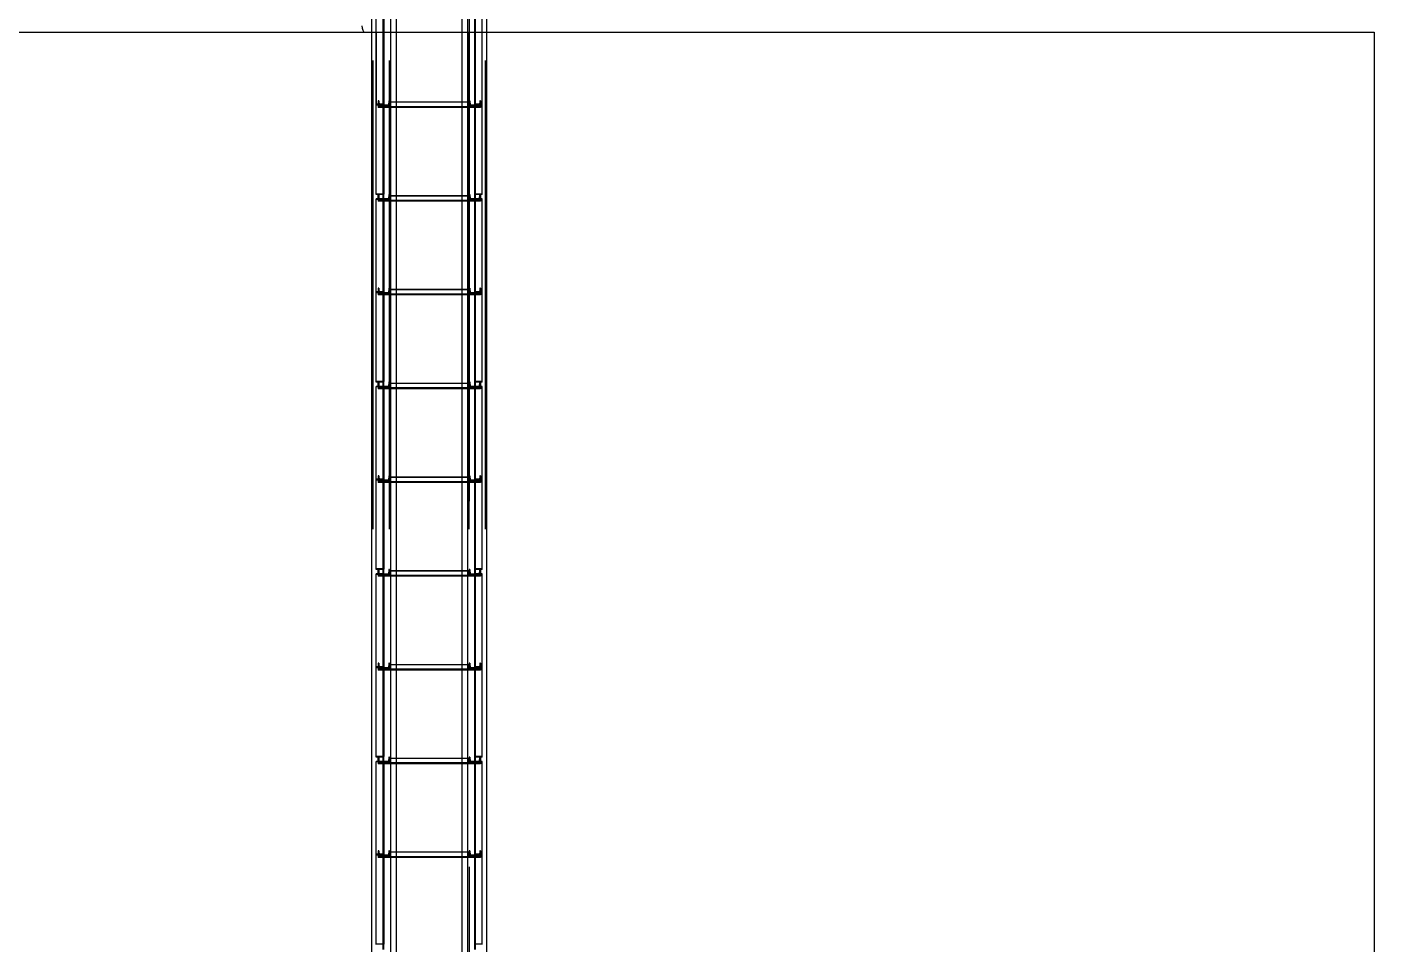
# Model space of a CAD drawing. Header units: millimetres. Extents: x 150209.93 to 150215.05, y 136675.65 to 136679.93.
# Drawn here: x 150210.6578 to 150210.9451, y 136677.9064 to 136678.102 of the extents above; entities that cross this region are included whole.
import ezdxf

# ---------------------------------------------------------------- set-up
doc = ezdxf.new("R2010")
doc.units = ezdxf.units.MM
doc.header["$LTSCALE"] = 0.25
for name, pattern in [('XKITLINE00', [0]), ('XKITLINE02', [4, 2, -2]), ('XKITLINE03', [6, 3, -1, 1, -1])]:
    doc.linetypes.add(name, pattern=pattern)

# ---------------------------------------------------------------- blocks, each defined once
blk = doc.blocks.new('çatıı')
at = {"color": 1, "linetype": 'XKITLINE03'}
for p, q in [((9028.6, 10818.8), (9028.6, 12467.2)), ((9125.6, 10818.8), (9125.6, 12467.2)), ((9034.6, 10820.3), (9034.6, 12460.3)), ((9119.6, 12460.3), (9119.6, 10820.3)), ((9028.6, 12372), (9028.6, 12273)), ((9125.6, 12273), (9125.6, 12372)), ((9028.6, 12273), (9028.6, 12177.8)), ((9034.6, 12271.7), (9034.6, 12270.1)), ((9119.6, 12270.3), (9034.6, 12270.3)), ((9119.6, 12270.1), (9119.6, 12271.7)), ((9125.6, 12177.8), (9125.6, 12273)), ((9028.6, 12172), (9028.6, 12073)), ((9034.6, 12171.8), (9034.6, 12170.1)), ((9119.6, 12170.3), (9034.6, 12170.3)), ((9119.6, 12170.1), (9119.6, 12171.8)), ((9125.6, 12073), (9125.6, 12172)), ((9028.6, 12073), (9028.6, 11977.8)), ((9034.6, 12071.8), (9034.6, 12070.1)), ((9119.6, 12070.3), (9034.6, 12070.3)), ((9119.6, 12070.1), (9119.6, 12071.8)), ((9125.6, 11977.8), (9125.6, 12073)), ((9028.6, 11972), (9028.6, 11873.1)), ((9034.6, 11971.8), (9034.6, 11970.1)), ((9119.6, 11970.3), (9034.6, 11970.3)), ((9119.6, 11970.1), (9119.6, 11971.8)), ((9125.6, 11873.1), (9125.6, 11972)), ((9028.6, 11873.1), (9028.6, 11777.9)), ((9034.6, 11871.8), (9034.6, 11870.1)), ((9119.6, 11870.3), (9034.6, 11870.3)), ((9119.6, 11870.1), (9119.6, 11871.8)), ((9125.6, 11777.9), (9125.6, 11873.1)), ((9028.6, 11772), (9028.6, 11673.1)), ((9034.6, 11771.8), (9034.6, 11770.1)), ((9119.6, 11770.3), (9034.6, 11770.3)), ((9119.6, 11770.1), (9119.6, 11771.8)), ((9125.6, 11673.1), (9125.6, 11772)), ((9028.6, 11673.1), (9028.6, 11577.9)), ((9034.6, 11671.8), (9034.6, 11670.1)), ((9119.6, 11670.3), (9034.6, 11670.3)), ((9119.6, 11670.1), (9119.6, 11671.8)), ((9125.6, 11577.9), (9125.6, 11673.1)), ((9028.6, 11572.1), (9028.6, 11473.1)), ((9034.6, 11571.8), (9034.6, 11570.2)), ((9119.6, 11570.3), (9034.6, 11570.3)), ((9119.6, 11570.2), (9119.6, 11571.8)), ((9125.6, 11473.1), (9125.6, 11572.1)), ((9028.6, 11473.1), (9028.6, 11377.9)), ((9034.6, 11471.8), (9034.6, 11470.2)), ((9119.6, 11470.3), (9034.6, 11470.3)), ((9119.6, 11470.2), (9119.6, 11471.8)), ((9125.6, 11377.9), (9125.6, 11473.1))]:
    blk.add_line(p, q, dxfattribs=at)
at = {"color": 116, "linetype": 'XKITLINE02', "true_color": 0x136734}
for p, q in [((9016.8, 10820.3), (9016.8, 12463.6)), ((9017.3, 10820.3), (9017.3, 12463.8)), ((9034.5, 10820.3), (9034.5, 12463.8)), ((9034.6, 10820.3), (9034.6, 12460.6)), ((9035.1, 10820.3), (9035.1, 12463.6)), ((9035.5, 10820.3), (9035.5, 12460.6)), ((9035.9, 10837.9), (9035.9, 12463.6)), ((9042.1, 10820.6), (9042.1, 12460.6)), ((9112.1, 10824.4), (9112.1, 12460.6)), ((9118.8, 10820.3), (9118.8, 12460.6)), ((9119.2, 10820.3), (9119.2, 12463.6)), ((9119.6, 10820.3), (9119.6, 12460.6)), ((9119.7, 10820.3), (9119.7, 12463.8)), ((9136.9, 10820.3), (9136.9, 12463.8)), ((9137.5, 10820.3), (9137.5, 12463.6)), ((9138.3, 10840.8), (9138.3, 12421.8)), ((9015.9, 12350), (9015.9, 12393.5)), ((9035.9, 12350), (9035.9, 12398.2)), ((9042.1, 12350), (9042.1, 12399.6)), ((9112.1, 12350), (9112.1, 12390.6)), ((9118.3, 12350), (9118.3, 12390.6)), ((9138.3, 12350), (9138.3, 12390.6)), ((9020.6, 12273), (9020.6, 12372.6)), ((9027.8, 12273.6), (9027.8, 12377.7)), ((9028.6, 12350.3), (9028.6, 12377.7)), ((9125.6, 12273), (9125.6, 12377.7)), ((9126.4, 12273.6), (9126.4, 12377.7)), ((9133.6, 12273), (9133.6, 12372.6)), ((9015.9, 10887.1), (9015.9, 12350.3)), ((9020.6, 12350.3), (9020.6, 12273.6)), ((9027.8, 12350.3), (9027.8, 12278.7)), ((9028.6, 12273), (9028.6, 12350.3)), ((9118.8, 12350.3), (9118.8, 10820.3)), ((9119.6, 12350.3), (9119.6, 10820.3)), ((9028.6, 12278.7), (9027.8, 12278.7)), ((9126.4, 12278.7), (9125.6, 12278.7)), ((9027.8, 12273.6), (9020.6, 12273.6)), ((9028.6, 12273), (9020.6, 12273)), ((9020.6, 12177.2), (9020.6, 12273)), ((9028.6, 12273), (9020.6, 12273)), ((9027.8, 12272.4), (9020.6, 12272.4)), ((9023.3, 12277.2), (9022.6, 12277.2)), ((9022.6, 12277.2), (9022.6, 12271.7)), ((9022.6, 12277.2), (9022.6, 12275.6)), ((9023.3, 12275.6), (9022.6, 12275.6)), ((9022.6, 12275.6), (9022.6, 12270.1)), ((9034.6, 12271.7), (9022.6, 12271.7)), ((9022.6, 12271.7), (9022.6, 12270.1)), ((9034.6, 12270.1), (9022.6, 12270.1)), ((9023.3, 12277.2), (9023.7, 12272.4)), ((9023.3, 12277.2), (9023.3, 12275.6)), ((9023.3, 12275.6), (9023.7, 12270.8)), ((9033.6, 12272.4), (9023.7, 12272.4)), ((9023.7, 12272.4), (9023.7, 12270.8)), ((9033.6, 12270.8), (9023.7, 12270.8)), ((9027.8, 12171.9), (9027.8, 12272.4)), ((9028.6, 12267.1), (9027.8, 12267.1)), ((9028.6, 12171.9), (9028.6, 12273)), ((9034, 12277.2), (9033.6, 12272.4)), ((9034, 12275.6), (9033.6, 12270.8)), ((9033.6, 12272.4), (9033.6, 12270.8)), ((9034.6, 12277.2), (9034, 12277.2)), ((9034, 12277.2), (9034, 12275.6)), ((9034.6, 12275.6), (9034, 12275.6)), ((9034.6, 12277.2), (9034.6, 12271.7)), ((9034.6, 12277.2), (9034.6, 12275.6)), ((9034.6, 12270.1), (9034.6, 12275.8)), ((9042.1, 12275.8), (9034.6, 12275.8)), ((9119.6, 12275.7), (9034.6, 12275.7)), ((9034.6, 12275.6), (9034.6, 12270.1)), ((9119.6, 12275.6), (9034.6, 12275.6)), ((9119.6, 12275.6), (9034.6, 12275.6)), ((9034.6, 12271.7), (9034.6, 12270.1)), ((9119.6, 12270.9), (9034.6, 12270.9)), ((9119.6, 12270.8), (9034.6, 12270.8)), ((9042.1, 12270.3), (9034.6, 12270.3)), ((9042.1, 12270.1), (9034.6, 12270.1)), ((9119.6, 12275.8), (9112.1, 12275.8)), ((9119.6, 12270.3), (9112.1, 12270.3)), ((9119.6, 12270.1), (9112.1, 12270.1)), ((9119.6, 12277.2), (9119.6, 12275.6)), ((9119.6, 12277.2), (9119.6, 12271.7)), ((9120.3, 12277.2), (9119.6, 12277.2)), ((9119.6, 12270.1), (9119.6, 12275.8)), ((9119.6, 12275.6), (9119.6, 12270.1)), ((9120.3, 12275.6), (9119.6, 12275.6)), ((9119.6, 12271.7), (9119.6, 12270.1)), ((9131.6, 12271.7), (9119.6, 12271.7)), ((9131.6, 12270.1), (9119.6, 12270.1)), ((9120.3, 12277.2), (9120.3, 12275.6)), ((9120.3, 12277.2), (9120.7, 12272.4)), ((9120.3, 12275.6), (9120.7, 12270.8)), ((9120.7, 12272.4), (9120.7, 12270.8)), ((9130.5, 12272.4), (9120.7, 12272.4)), ((9130.5, 12270.8), (9120.7, 12270.8)), ((9133.6, 12273), (9125.6, 12273)), ((9125.6, 12171.9), (9125.6, 12273)), ((9133.6, 12273), (9125.6, 12273)), ((9126.4, 12267.1), (9125.6, 12267.1)), ((9133.6, 12273.6), (9126.4, 12273.6)), ((9126.4, 12171.9), (9126.4, 12272.4)), ((9133.6, 12272.4), (9126.4, 12272.4)), ((9130.9, 12277.2), (9130.5, 12272.4)), ((9130.9, 12275.6), (9130.5, 12270.8)), ((9130.5, 12272.4), (9130.5, 12270.8)), ((9130.9, 12277.2), (9130.9, 12275.6)), ((9131.6, 12277.2), (9130.9, 12277.2)), ((9131.6, 12275.6), (9130.9, 12275.6)), ((9131.6, 12277.2), (9131.6, 12275.6)), ((9131.6, 12277.2), (9131.6, 12271.7)), ((9131.6, 12275.6), (9131.6, 12270.1)), ((9131.6, 12271.7), (9131.6, 12270.1)), ((9133.6, 12177.2), (9133.6, 12273)), ((9028.6, 12177.8), (9020.6, 12177.8)), ((9028.6, 12177.7), (9027.8, 12177.7)), ((9027.8, 12073.6), (9027.8, 12177.7)), ((9028.6, 12073), (9028.6, 12177.7)), ((9133.6, 12177.8), (9125.6, 12177.8)), ((9125.6, 12073), (9125.6, 12177.7)), ((9126.4, 12177.7), (9125.6, 12177.7)), ((9126.4, 12073.6), (9126.4, 12177.7)), ((9027.8, 12177.2), (9020.6, 12177.2)), ((9027.8, 12172.6), (9020.6, 12172.6)), ((9020.6, 12073), (9020.6, 12172.6)), ((9028.6, 12172), (9020.6, 12172)), ((9023.3, 12177.3), (9022.6, 12177.3)), ((9022.6, 12171.8), (9022.6, 12177.3)), ((9022.6, 12177.3), (9022.6, 12175.6)), ((9023.3, 12175.6), (9022.6, 12175.6)), ((9022.6, 12175.6), (9022.6, 12170.1)), ((9034.6, 12171.8), (9022.6, 12171.8)), ((9022.6, 12171.8), (9022.6, 12170.1)), ((9034.6, 12170.1), (9022.6, 12170.1)), ((9023.7, 12172.5), (9023.3, 12177.3)), ((9023.3, 12177.3), (9023.3, 12175.6)), ((9023.3, 12175.6), (9023.7, 12170.8)), ((9033.6, 12172.5), (9023.7, 12172.5)), ((9023.7, 12172.5), (9023.7, 12170.8)), ((9033.6, 12170.8), (9023.7, 12170.8)), ((9028.6, 12171.9), (9027.8, 12171.9)), ((9034, 12177.3), (9033.6, 12172.5)), ((9034, 12175.6), (9033.6, 12170.8)), ((9033.6, 12172.5), (9033.6, 12170.8)), ((9034.6, 12177.3), (9034, 12177.3)), ((9034, 12177.3), (9034, 12175.6)), ((9034.6, 12175.6), (9034, 12175.6)), ((9034.6, 12177.3), (9034.6, 12171.8)), ((9034.6, 12177.3), (9034.6, 12175.6)), ((9034.6, 12170.1), (9034.6, 12175.8)), ((9119.6, 12175.8), (9034.6, 12175.8)), ((9042.1, 12175.8), (9034.6, 12175.8)), ((9034.6, 12175.6), (9034.6, 12170.1)), ((9119.6, 12175.6), (9034.6, 12175.6)), ((9119.6, 12175.6), (9034.6, 12175.6)), ((9034.6, 12171.8), (9034.6, 12170.1)), ((9119.6, 12171), (9034.6, 12171)), ((9119.6, 12170.8), (9034.6, 12170.8)), ((9042.1, 12170.3), (9034.6, 12170.3)), ((9042.1, 12170.1), (9034.6, 12170.1)), ((9119.6, 12175.8), (9112.1, 12175.8)), ((9119.6, 12170.3), (9112.1, 12170.3)), ((9119.6, 12170.1), (9112.1, 12170.1)), ((9119.6, 12177.3), (9119.6, 12175.6)), ((9119.6, 12177.3), (9119.6, 12171.8)), ((9120.3, 12177.3), (9119.6, 12177.3)), ((9119.6, 12170.1), (9119.6, 12175.8)), ((9119.6, 12175.6), (9119.6, 12170.1)), ((9120.3, 12175.6), (9119.6, 12175.6)), ((9119.6, 12171.8), (9119.6, 12170.1)), ((9131.6, 12171.8), (9119.6, 12171.8)), ((9131.6, 12170.1), (9119.6, 12170.1)), ((9120.3, 12177.3), (9120.3, 12175.6)), ((9120.3, 12177.3), (9120.7, 12172.5)), ((9120.3, 12175.6), (9120.7, 12170.8)), ((9120.7, 12172.5), (9120.7, 12170.8)), ((9130.5, 12172.5), (9120.7, 12172.5)), ((9130.5, 12170.8), (9120.7, 12170.8)), ((9133.6, 12172), (9125.6, 12172)), ((9126.4, 12171.9), (9125.6, 12171.9)), ((9133.6, 12177.2), (9126.4, 12177.2)), ((9133.6, 12172.6), (9126.4, 12172.6)), ((9130.5, 12172.5), (9130.9, 12177.3)), ((9130.9, 12175.6), (9130.5, 12170.8)), ((9130.5, 12172.5), (9130.5, 12170.8)), ((9130.9, 12177.3), (9130.9, 12175.6)), ((9131.6, 12177.3), (9130.9, 12177.3)), ((9131.6, 12175.6), (9130.9, 12175.6)), ((9131.6, 12175.6), (9131.6, 12177.3)), ((9131.6, 12177.2), (9131.6, 12171.8)), ((9131.6, 12175.6), (9131.6, 12170.1)), ((9131.6, 12171.8), (9131.6, 12170.1)), ((9133.6, 12073), (9133.6, 12172.6)), ((9023.3, 12077.3), (9022.6, 12077.3)), ((9022.6, 12077.3), (9022.6, 12071.8)), ((9022.6, 12077.3), (9022.6, 12075.6)), ((9023.3, 12077.3), (9023.7, 12072.5)), ((9023.3, 12077.3), (9023.3, 12075.6)), ((9028.6, 12078.8), (9027.8, 12078.8)), ((9034, 12077.3), (9033.6, 12072.5)), ((9034.6, 12077.3), (9034, 12077.3)), ((9034, 12077.3), (9034, 12075.6)), ((9034.6, 12077.3), (9034.6, 12071.8)), ((9034.6, 12077.3), (9034.6, 12075.6)), ((9119.6, 12077.3), (9119.6, 12075.6)), ((9119.6, 12077.3), (9119.6, 12071.8)), ((9120.3, 12077.3), (9119.6, 12077.3)), ((9120.3, 12077.3), (9120.3, 12075.6)), ((9120.3, 12077.3), (9120.7, 12072.5)), ((9126.4, 12078.8), (9125.6, 12078.8)), ((9130.9, 12077.3), (9130.5, 12072.5)), ((9130.9, 12077.3), (9130.9, 12075.6)), ((9131.6, 12077.3), (9130.9, 12077.3)), ((9131.6, 12077.3), (9131.6, 12075.6)), ((9131.6, 12077.3), (9131.6, 12071.8)), ((9027.8, 12073.6), (9020.6, 12073.6)), ((9028.6, 12073), (9020.6, 12073)), ((9020.6, 11977.2), (9020.6, 12073)), ((9028.6, 12073), (9020.6, 12073)), ((9027.8, 12072.4), (9020.6, 12072.4)), ((9023.3, 12075.6), (9022.6, 12075.6)), ((9022.6, 12075.6), (9022.6, 12070.1)), ((9034.6, 12071.8), (9022.6, 12071.8)), ((9022.6, 12071.8), (9022.6, 12070.1)), ((9034.6, 12070.1), (9022.6, 12070.1)), ((9023.3, 12075.6), (9023.7, 12070.8)), ((9033.6, 12072.5), (9023.7, 12072.5)), ((9023.7, 12072.5), (9023.7, 12070.8)), ((9033.6, 12070.8), (9023.7, 12070.8)), ((9027.8, 11971.9), (9027.8, 12072.4)), ((9028.6, 12067.1), (9027.8, 12067.1)), ((9028.6, 11971.9), (9028.6, 12073)), ((9034, 12075.6), (9033.6, 12070.8)), ((9033.6, 12072.5), (9033.6, 12070.8)), ((9034.6, 12075.6), (9034, 12075.6)), ((9034.6, 12070.1), (9034.6, 12075.8)), ((9119.6, 12075.8), (9034.6, 12075.8)), ((9042.1, 12075.8), (9034.6, 12075.8)), ((9034.6, 12075.6), (9034.6, 12070.1)), ((9119.6, 12075.6), (9034.6, 12075.6)), ((9119.6, 12075.6), (9034.6, 12075.6)), ((9034.6, 12071.8), (9034.6, 12070.1)), ((9119.6, 12071), (9034.6, 12071)), ((9119.6, 12070.8), (9034.6, 12070.8)), ((9042.1, 12070.3), (9034.6, 12070.3)), ((9042.1, 12070.1), (9034.6, 12070.1)), ((9119.6, 12075.8), (9112.1, 12075.8)), ((9119.6, 12070.3), (9112.1, 12070.3)), ((9119.6, 12070.1), (9112.1, 12070.1)), ((9119.6, 12070.1), (9119.6, 12075.8)), ((9119.6, 12075.6), (9119.6, 12070.1)), ((9120.3, 12075.6), (9119.6, 12075.6)), ((9119.6, 12071.8), (9119.6, 12070.1)), ((9131.6, 12071.8), (9119.6, 12071.8)), ((9131.6, 12070.1), (9119.6, 12070.1)), ((9120.3, 12075.6), (9120.7, 12070.8)), ((9120.7, 12072.5), (9120.7, 12070.8)), ((9130.5, 12072.5), (9120.7, 12072.5)), ((9130.5, 12070.8), (9120.7, 12070.8)), ((9133.6, 12073), (9125.6, 12073)), ((9125.6, 11971.9), (9125.6, 12073)), ((9133.6, 12073), (9125.6, 12073)), ((9126.4, 12067.1), (9125.6, 12067.1)), ((9133.6, 12073.6), (9126.4, 12073.6)), ((9126.4, 11971.9), (9126.4, 12072.4)), ((9133.6, 12072.4), (9126.4, 12072.4)), ((9130.9, 12075.6), (9130.5, 12070.8)), ((9130.5, 12072.5), (9130.5, 12070.8)), ((9131.6, 12075.6), (9130.9, 12075.6)), ((9131.6, 12075.6), (9131.6, 12070.1)), ((9131.6, 12071.8), (9131.6, 12070.1)), ((9133.6, 11977.2), (9133.6, 12073)), ((9028.6, 11977.8), (9020.6, 11977.8)), ((9027.8, 11977.2), (9020.6, 11977.2)), ((9023.3, 11977.3), (9022.6, 11977.3)), ((9022.6, 11971.8), (9022.6, 11977.3)), ((9022.6, 11977.3), (9022.6, 11975.6)), ((9023.7, 11972.5), (9023.3, 11977.3)), ((9023.3, 11977.3), (9023.3, 11975.6)), ((9028.6, 11977.7), (9027.8, 11977.7)), ((9027.8, 11873.6), (9027.8, 11977.7)), ((9028.6, 11873.1), (9028.6, 11977.7)), ((9034, 11977.3), (9033.6, 11972.5)), ((9034.6, 11977.3), (9034, 11977.3)), ((9034, 11977.3), (9034, 11975.6)), ((9034.6, 11977.3), (9034.6, 11971.8)), ((9034.6, 11977.3), (9034.6, 11975.6)), ((9119.6, 11977.3), (9119.6, 11975.6)), ((9119.6, 11977.3), (9119.6, 11971.8)), ((9120.3, 11977.3), (9119.6, 11977.3)), ((9120.3, 11977.3), (9120.3, 11975.6)), ((9120.3, 11977.3), (9120.7, 11972.5)), ((9133.6, 11977.8), (9125.6, 11977.8)), ((9125.6, 11873.1), (9125.6, 11977.7)), ((9126.4, 11977.7), (9125.6, 11977.7)), ((9126.4, 11873.6), (9126.4, 11977.7)), ((9133.6, 11977.2), (9126.4, 11977.2)), ((9130.5, 11972.5), (9130.9, 11977.3)), ((9130.9, 11977.3), (9130.9, 11975.6)), ((9131.6, 11977.3), (9130.9, 11977.3)), ((9131.6, 11975.6), (9131.6, 11977.3)), ((9131.6, 11977.2), (9131.6, 11971.8)), ((9027.8, 11972.6), (9020.6, 11972.6)), ((9020.6, 11873.1), (9020.6, 11972.6)), ((9028.6, 11972), (9020.6, 11972)), ((9023.3, 11975.6), (9022.6, 11975.6)), ((9022.6, 11975.6), (9022.6, 11970.1)), ((9034.6, 11971.8), (9022.6, 11971.8)), ((9022.6, 11971.8), (9022.6, 11970.1)), ((9034.6, 11970.1), (9022.6, 11970.1)), ((9023.3, 11975.6), (9023.7, 11970.8)), ((9033.6, 11972.5), (9023.7, 11972.5)), ((9023.7, 11972.5), (9023.7, 11970.8)), ((9033.6, 11970.8), (9023.7, 11970.8)), ((9028.6, 11971.9), (9027.8, 11971.9)), ((9034, 11975.6), (9033.6, 11970.8)), ((9033.6, 11972.5), (9033.6, 11970.8)), ((9034.6, 11975.6), (9034, 11975.6)), ((9034.6, 11970.1), (9034.6, 11975.8)), ((9119.6, 11975.8), (9034.6, 11975.8)), ((9042.1, 11975.8), (9034.6, 11975.8)), ((9034.6, 11975.6), (9034.6, 11970.1)), ((9119.6, 11975.6), (9034.6, 11975.6)), ((9119.6, 11975.6), (9034.6, 11975.6)), ((9034.6, 11971.8), (9034.6, 11970.1)), ((9119.6, 11971), (9034.6, 11971)), ((9119.6, 11970.8), (9034.6, 11970.8)), ((9042.1, 11970.3), (9034.6, 11970.3)), ((9042.1, 11970.1), (9034.6, 11970.1)), ((9119.6, 11975.8), (9112.1, 11975.8)), ((9119.6, 11970.3), (9112.1, 11970.3)), ((9119.6, 11970.1), (9112.1, 11970.1)), ((9119.6, 11970.1), (9119.6, 11975.8)), ((9119.6, 11975.6), (9119.6, 11970.1)), ((9120.3, 11975.6), (9119.6, 11975.6)), ((9119.6, 11971.8), (9119.6, 11970.1)), ((9131.6, 11971.8), (9119.6, 11971.8)), ((9131.6, 11970.1), (9119.6, 11970.1)), ((9120.3, 11975.6), (9120.7, 11970.8)), ((9120.7, 11972.5), (9120.7, 11970.8)), ((9130.5, 11972.5), (9120.7, 11972.5)), ((9130.5, 11970.8), (9120.7, 11970.8)), ((9133.6, 11972), (9125.6, 11972)), ((9126.4, 11971.9), (9125.6, 11971.9)), ((9133.6, 11972.6), (9126.4, 11972.6)), ((9130.9, 11975.6), (9130.5, 11970.8)), ((9130.5, 11972.5), (9130.5, 11970.8)), ((9131.6, 11975.6), (9130.9, 11975.6)), ((9131.6, 11975.6), (9131.6, 11970.1)), ((9131.6, 11971.8), (9131.6, 11970.1)), ((9133.6, 11873.1), (9133.6, 11972.6)), ((9023.3, 11877.3), (9022.6, 11877.3)), ((9022.6, 11877.3), (9022.6, 11871.8)), ((9022.6, 11877.3), (9022.6, 11875.6)), ((9023.3, 11877.3), (9023.7, 11872.5)), ((9023.3, 11877.3), (9023.3, 11875.6)), ((9028.6, 11878.8), (9027.8, 11878.8)), ((9034, 11877.3), (9033.6, 11872.5)), ((9034.6, 11877.3), (9034, 11877.3)), ((9034, 11877.3), (9034, 11875.6)), ((9034.6, 11877.3), (9034.6, 11871.8)), ((9034.6, 11877.3), (9034.6, 11875.6)), ((9119.6, 11877.3), (9119.6, 11875.6)), ((9119.6, 11877.3), (9119.6, 11871.8)), ((9120.3, 11877.3), (9119.6, 11877.3)), ((9120.3, 11877.3), (9120.3, 11875.6)), ((9120.3, 11877.3), (9120.7, 11872.5)), ((9126.4, 11878.8), (9125.6, 11878.8)), ((9130.9, 11877.3), (9130.5, 11872.5)), ((9130.9, 11877.3), (9130.9, 11875.6)), ((9131.6, 11877.3), (9130.9, 11877.3)), ((9131.6, 11877.3), (9131.6, 11875.6)), ((9131.6, 11877.3), (9131.6, 11871.8)), ((9027.8, 11873.6), (9020.6, 11873.6)), ((9020.6, 11777.3), (9020.6, 11873.1)), ((9028.6, 11873.1), (9020.6, 11873.1)), ((9028.6, 11873.1), (9020.6, 11873.1)), ((9027.8, 11872.5), (9020.6, 11872.5)), ((9023.3, 11875.6), (9022.6, 11875.6)), ((9022.6, 11875.6), (9022.6, 11870.1)), ((9034.6, 11871.8), (9022.6, 11871.8)), ((9022.6, 11871.8), (9022.6, 11870.1)), ((9034.6, 11870.1), (9022.6, 11870.1)), ((9023.3, 11875.6), (9023.7, 11870.8)), ((9033.6, 11872.5), (9023.7, 11872.5)), ((9023.7, 11872.5), (9023.7, 11870.8)), ((9033.6, 11870.8), (9023.7, 11870.8)), ((9027.8, 11772), (9027.8, 11872.5)), ((9028.6, 11867.1), (9027.8, 11867.1)), ((9028.6, 11772), (9028.6, 11873.1)), ((9034, 11875.6), (9033.6, 11870.8)), ((9033.6, 11872.5), (9033.6, 11870.8)), ((9034.6, 11875.6), (9034, 11875.6)), ((9034.6, 11870.1), (9034.6, 11875.8)), ((9119.6, 11875.8), (9034.6, 11875.8)), ((9042.1, 11875.8), (9034.6, 11875.8)), ((9034.6, 11875.6), (9034.6, 11870.1)), ((9119.6, 11875.6), (9034.6, 11875.6)), ((9119.6, 11875.6), (9034.6, 11875.6)), ((9034.6, 11871.8), (9034.6, 11870.1)), ((9119.6, 11871), (9034.6, 11871)), ((9119.6, 11870.8), (9034.6, 11870.8)), ((9042.1, 11870.3), (9034.6, 11870.3)), ((9042.1, 11870.1), (9034.6, 11870.1)), ((9119.6, 11875.8), (9112.1, 11875.8)), ((9119.6, 11870.3), (9112.1, 11870.3)), ((9119.6, 11870.1), (9112.1, 11870.1)), ((9119.6, 11870.1), (9119.6, 11875.8)), ((9119.6, 11875.6), (9119.6, 11870.1)), ((9120.3, 11875.6), (9119.6, 11875.6)), ((9119.6, 11871.8), (9119.6, 11870.1)), ((9131.6, 11871.8), (9119.6, 11871.8)), ((9131.6, 11870.1), (9119.6, 11870.1)), ((9120.3, 11875.6), (9120.7, 11870.8)), ((9120.7, 11872.5), (9120.7, 11870.8)), ((9130.5, 11872.5), (9120.7, 11872.5)), ((9130.5, 11870.8), (9120.7, 11870.8)), ((9125.6, 11772), (9125.6, 11873.1)), ((9133.6, 11873.1), (9125.6, 11873.1)), ((9133.6, 11873.1), (9125.6, 11873.1)), ((9126.4, 11867.1), (9125.6, 11867.1)), ((9133.6, 11873.6), (9126.4, 11873.6)), ((9126.4, 11772), (9126.4, 11872.5)), ((9133.6, 11872.5), (9126.4, 11872.5)), ((9130.9, 11875.6), (9130.5, 11870.8)), ((9130.5, 11872.5), (9130.5, 11870.8)), ((9131.6, 11875.6), (9130.9, 11875.6)), ((9131.6, 11875.6), (9131.6, 11870.1)), ((9131.6, 11871.8), (9131.6, 11870.1)), ((9133.6, 11777.3), (9133.6, 11873.1)), ((9028.6, 11777.9), (9020.6, 11777.9)), ((9027.8, 11777.3), (9020.6, 11777.3)), ((9023.3, 11777.3), (9022.6, 11777.3)), ((9022.6, 11771.8), (9022.6, 11777.3)), ((9022.6, 11777.3), (9022.6, 11775.6)), ((9023.3, 11775.6), (9022.6, 11775.6)), ((9022.6, 11775.6), (9022.6, 11770.1)), ((9023.7, 11772.5), (9023.3, 11777.3)), ((9023.3, 11777.3), (9023.3, 11775.6)), ((9023.3, 11775.6), (9023.7, 11770.8)), ((9028.6, 11777.8), (9027.8, 11777.8)), ((9027.8, 11673.6), (9027.8, 11777.8)), ((9028.6, 11673.1), (9028.6, 11777.8)), ((9034, 11777.3), (9033.6, 11772.5)), ((9034, 11775.6), (9033.6, 11770.8)), ((9034.6, 11777.3), (9034, 11777.3)), ((9034, 11777.3), (9034, 11775.6)), ((9034.6, 11775.6), (9034, 11775.6)), ((9034.6, 11777.3), (9034.6, 11771.8)), ((9034.6, 11777.3), (9034.6, 11775.6)), ((9034.6, 11770.1), (9034.6, 11775.8)), ((9119.6, 11775.8), (9034.6, 11775.8)), ((9042.1, 11775.8), (9034.6, 11775.8)), ((9034.6, 11775.6), (9034.6, 11770.1)), ((9119.6, 11775.6), (9034.6, 11775.6)), ((9119.6, 11775.6), (9034.6, 11775.6)), ((9119.6, 11775.8), (9112.1, 11775.8)), ((9119.6, 11777.3), (9119.6, 11775.6)), ((9119.6, 11777.3), (9119.6, 11771.8)), ((9120.3, 11777.3), (9119.6, 11777.3)), ((9119.6, 11770.1), (9119.6, 11775.8)), ((9119.6, 11775.6), (9119.6, 11770.1)), ((9120.3, 11775.6), (9119.6, 11775.6)), ((9120.3, 11777.3), (9120.3, 11775.6)), ((9120.3, 11777.3), (9120.7, 11772.5)), ((9120.3, 11775.6), (9120.7, 11770.8)), ((9133.6, 11777.9), (9125.6, 11777.9)), ((9125.6, 11673.1), (9125.6, 11777.8)), ((9126.4, 11777.8), (9125.6, 11777.8)), ((9126.4, 11673.6), (9126.4, 11777.8)), ((9133.6, 11777.3), (9126.4, 11777.3)), ((9130.5, 11772.5), (9130.9, 11777.3)), ((9130.9, 11775.6), (9130.5, 11770.8)), ((9130.9, 11777.3), (9130.9, 11775.6)), ((9131.6, 11777.3), (9130.9, 11777.3)), ((9131.6, 11775.6), (9130.9, 11775.6)), ((9131.6, 11775.6), (9131.6, 11777.3)), ((9131.6, 11777.3), (9131.6, 11771.8)), ((9131.6, 11775.6), (9131.6, 11770.1)), ((9027.8, 11772.6), (9020.6, 11772.6)), ((9020.6, 11673.1), (9020.6, 11772.6)), ((9028.6, 11772), (9020.6, 11772)), ((9034.6, 11771.8), (9022.6, 11771.8)), ((9022.6, 11771.8), (9022.6, 11770.1)), ((9034.6, 11770.1), (9022.6, 11770.1)), ((9033.6, 11772.5), (9023.7, 11772.5)), ((9023.7, 11772.5), (9023.7, 11770.8)), ((9033.6, 11770.8), (9023.7, 11770.8)), ((9028.6, 11772), (9027.8, 11772)), ((9033.6, 11772.5), (9033.6, 11770.8)), ((9034.6, 11771.8), (9034.6, 11770.1)), ((9119.6, 11771), (9034.6, 11771)), ((9119.6, 11770.9), (9034.6, 11770.9)), ((9042.1, 11770.3), (9034.6, 11770.3)), ((9042.1, 11770.1), (9034.6, 11770.1)), ((9119.6, 11770.3), (9112.1, 11770.3)), ((9119.6, 11770.1), (9112.1, 11770.1)), ((9119.6, 11771.8), (9119.6, 11770.1)), ((9131.6, 11771.8), (9119.6, 11771.8)), ((9131.6, 11770.1), (9119.6, 11770.1)), ((9120.7, 11772.5), (9120.7, 11770.8)), ((9130.5, 11772.5), (9120.7, 11772.5)), ((9130.5, 11770.8), (9120.7, 11770.8)), ((9126.4, 11772), (9125.6, 11772)), ((9133.6, 11772), (9125.6, 11772)), ((9133.6, 11772.6), (9126.4, 11772.6)), ((9130.5, 11772.5), (9130.5, 11770.8)), ((9131.6, 11771.8), (9131.6, 11770.1)), ((9133.6, 11673.1), (9133.6, 11772.6)), ((9023.3, 11677.3), (9022.6, 11677.3)), ((9022.6, 11677.3), (9022.6, 11671.8)), ((9022.6, 11677.3), (9022.6, 11675.6)), ((9023.3, 11675.6), (9022.6, 11675.6)), ((9022.6, 11675.6), (9022.6, 11670.1)), ((9023.3, 11677.3), (9023.7, 11672.5)), ((9023.3, 11677.3), (9023.3, 11675.6)), ((9023.3, 11675.6), (9023.7, 11670.8)), ((9028.6, 11678.8), (9027.8, 11678.8)), ((9034, 11677.3), (9033.6, 11672.5)), ((9034, 11675.6), (9033.6, 11670.8)), ((9034.6, 11677.3), (9034, 11677.3)), ((9034, 11677.3), (9034, 11675.6)), ((9034.6, 11675.6), (9034, 11675.6)), ((9034.6, 11677.3), (9034.6, 11671.8)), ((9034.6, 11677.3), (9034.6, 11675.6)), ((9034.6, 11670.1), (9034.6, 11675.8)), ((9119.6, 11675.8), (9034.6, 11675.8)), ((9042.1, 11675.8), (9034.6, 11675.8)), ((9119.6, 11675.7), (9034.6, 11675.7)), ((9034.6, 11675.6), (9034.6, 11670.1)), ((9119.6, 11675.6), (9034.6, 11675.6)), ((9119.6, 11675.8), (9112.1, 11675.8)), ((9119.6, 11677.3), (9119.6, 11675.6)), ((9119.6, 11677.3), (9119.6, 11671.8)), ((9120.3, 11677.3), (9119.6, 11677.3)), ((9119.6, 11670.1), (9119.6, 11675.8)), ((9119.6, 11675.6), (9119.6, 11670.1)), ((9120.3, 11675.6), (9119.6, 11675.6)), ((9120.3, 11677.3), (9120.3, 11675.6)), ((9120.3, 11677.3), (9120.7, 11672.5)), ((9120.3, 11675.6), (9120.7, 11670.8)), ((9126.4, 11678.8), (9125.6, 11678.8)), ((9130.9, 11677.3), (9130.5, 11672.5)), ((9130.9, 11675.6), (9130.5, 11670.8)), ((9130.9, 11677.3), (9130.9, 11675.6)), ((9131.6, 11677.3), (9130.9, 11677.3)), ((9131.6, 11675.6), (9130.9, 11675.6)), ((9131.6, 11677.3), (9131.6, 11675.6)), ((9131.6, 11677.3), (9131.6, 11671.8)), ((9131.6, 11675.6), (9131.6, 11670.1)), ((9027.8, 11673.6), (9020.6, 11673.6)), ((9020.6, 11577.3), (9020.6, 11673.1)), ((9028.6, 11673.1), (9020.6, 11673.1)), ((9028.6, 11673.1), (9020.6, 11673.1)), ((9027.8, 11672.5), (9020.6, 11672.5)), ((9034.6, 11671.8), (9022.6, 11671.8)), ((9022.6, 11671.8), (9022.6, 11670.1)), ((9034.6, 11670.1), (9022.6, 11670.1)), ((9033.6, 11672.5), (9023.7, 11672.5)), ((9023.7, 11672.5), (9023.7, 11670.8)), ((9033.6, 11670.8), (9023.7, 11670.8)), ((9027.8, 11572), (9027.8, 11672.5)), ((9028.6, 11667.2), (9027.8, 11667.2)), ((9028.6, 11572), (9028.6, 11673.1)), ((9033.6, 11672.5), (9033.6, 11670.8)), ((9034.6, 11671.8), (9034.6, 11670.1)), ((9119.6, 11671), (9034.6, 11671)), ((9119.6, 11670.9), (9034.6, 11670.9)), ((9042.1, 11670.3), (9034.6, 11670.3)), ((9042.1, 11670.1), (9034.6, 11670.1)), ((9119.6, 11670.3), (9112.1, 11670.3)), ((9119.6, 11670.1), (9112.1, 11670.1)), ((9119.6, 11671.8), (9119.6, 11670.1)), ((9131.6, 11671.8), (9119.6, 11671.8)), ((9131.6, 11670.1), (9119.6, 11670.1)), ((9120.7, 11672.5), (9120.7, 11670.8)), ((9130.5, 11672.5), (9120.7, 11672.5)), ((9130.5, 11670.8), (9120.7, 11670.8)), ((9125.6, 11572), (9125.6, 11673.1)), ((9133.6, 11673.1), (9125.6, 11673.1)), ((9133.6, 11673.1), (9125.6, 11673.1)), ((9126.4, 11667.2), (9125.6, 11667.2)), ((9133.6, 11673.6), (9126.4, 11673.6)), ((9126.4, 11572), (9126.4, 11672.5)), ((9133.6, 11672.5), (9126.4, 11672.5)), ((9130.5, 11672.5), (9130.5, 11670.8)), ((9131.6, 11671.8), (9131.6, 11670.1)), ((9133.6, 11577.3), (9133.6, 11673.1)), ((9028.6, 11577.9), (9020.6, 11577.9)), ((9027.8, 11577.3), (9020.6, 11577.3)), ((9023.3, 11577.3), (9022.6, 11577.3)), ((9022.6, 11571.8), (9022.6, 11577.3)), ((9022.6, 11577.3), (9022.6, 11575.7)), ((9023.3, 11575.7), (9022.6, 11575.7)), ((9022.6, 11575.7), (9022.6, 11570.2)), ((9023.7, 11572.5), (9023.3, 11577.3)), ((9023.3, 11577.3), (9023.3, 11575.7)), ((9023.3, 11575.7), (9023.7, 11570.9)), ((9028.6, 11577.8), (9027.8, 11577.8)), ((9027.8, 11473.7), (9027.8, 11577.8)), ((9028.6, 11473.1), (9028.6, 11577.8)), ((9034, 11577.3), (9033.6, 11572.5)), ((9034, 11575.7), (9033.6, 11570.9)), ((9034.6, 11577.3), (9034, 11577.3)), ((9034, 11577.3), (9034, 11575.7)), ((9034.6, 11575.7), (9034, 11575.7)), ((9034.6, 11577.3), (9034.6, 11571.8)), ((9034.6, 11577.3), (9034.6, 11575.7)), ((9034.6, 11570.2), (9034.6, 11575.8)), ((9119.6, 11575.8), (9034.6, 11575.8)), ((9042.1, 11575.8), (9034.6, 11575.8)), ((9119.6, 11575.7), (9034.6, 11575.7)), ((9119.6, 11575.7), (9034.6, 11575.7)), ((9034.6, 11575.7), (9034.6, 11570.2)), ((9119.6, 11575.8), (9112.1, 11575.8)), ((9119.6, 11577.3), (9119.6, 11575.7)), ((9119.6, 11577.3), (9119.6, 11571.8)), ((9120.3, 11577.3), (9119.6, 11577.3)), ((9119.6, 11570.2), (9119.6, 11575.8)), ((9119.6, 11575.7), (9119.6, 11570.2)), ((9120.3, 11575.7), (9119.6, 11575.7)), ((9120.3, 11577.3), (9120.3, 11575.7)), ((9120.3, 11577.3), (9120.7, 11572.5)), ((9120.3, 11575.7), (9120.7, 11570.9)), ((9133.6, 11577.9), (9125.6, 11577.9)), ((9125.6, 11473.1), (9125.6, 11577.8)), ((9126.4, 11577.8), (9125.6, 11577.8)), ((9126.4, 11473.7), (9126.4, 11577.8)), ((9133.6, 11577.3), (9126.4, 11577.3)), ((9130.5, 11572.5), (9130.9, 11577.3)), ((9130.9, 11575.7), (9130.5, 11570.9)), ((9130.9, 11577.3), (9130.9, 11575.7)), ((9131.6, 11577.3), (9130.9, 11577.3)), ((9131.6, 11575.7), (9130.9, 11575.7)), ((9131.6, 11575.7), (9131.6, 11577.3)), ((9131.6, 11577.3), (9131.6, 11571.8)), ((9131.6, 11575.7), (9131.6, 11570.2)), ((9027.8, 11572.6), (9020.6, 11572.6)), ((9020.6, 11473.1), (9020.6, 11572.6)), ((9028.6, 11572.1), (9020.6, 11572.1)), ((9034.6, 11571.8), (9022.6, 11571.8)), ((9022.6, 11571.8), (9022.6, 11570.2)), ((9034.6, 11570.2), (9022.6, 11570.2)), ((9033.6, 11572.5), (9023.7, 11572.5)), ((9023.7, 11572.5), (9023.7, 11570.9)), ((9033.6, 11570.9), (9023.7, 11570.9)), ((9028.6, 11572), (9027.8, 11572)), ((9033.6, 11572.5), (9033.6, 11570.9)), ((9034.6, 11571.8), (9034.6, 11570.2)), ((9119.6, 11571), (9034.6, 11571)), ((9119.6, 11570.9), (9034.6, 11570.9)), ((9042.1, 11570.3), (9034.6, 11570.3)), ((9042.1, 11570.2), (9034.6, 11570.2)), ((9119.6, 11570.3), (9112.1, 11570.3)), ((9119.6, 11570.2), (9112.1, 11570.2)), ((9119.6, 11571.8), (9119.6, 11570.2)), ((9131.6, 11571.8), (9119.6, 11571.8)), ((9131.6, 11570.2), (9119.6, 11570.2)), ((9120.7, 11572.5), (9120.7, 11570.9)), ((9130.5, 11572.5), (9120.7, 11572.5)), ((9130.5, 11570.9), (9120.7, 11570.9)), ((9133.6, 11572.1), (9125.6, 11572.1)), ((9126.4, 11572), (9125.6, 11572)), ((9133.6, 11572.6), (9126.4, 11572.6)), ((9130.5, 11572.5), (9130.5, 11570.9)), ((9131.6, 11571.8), (9131.6, 11570.2)), ((9133.6, 11473.1), (9133.6, 11572.6)), ((9023.3, 11477.3), (9022.6, 11477.3)), ((9022.6, 11477.3), (9022.6, 11471.8)), ((9022.6, 11477.3), (9022.6, 11475.7)), ((9023.3, 11475.7), (9022.6, 11475.7)), ((9022.6, 11475.7), (9022.6, 11470.2)), ((9023.3, 11477.3), (9023.7, 11472.5)), ((9023.3, 11477.3), (9023.3, 11475.7)), ((9023.3, 11475.7), (9023.7, 11470.9)), ((9028.6, 11478.8), (9027.8, 11478.8)), ((9034, 11477.3), (9033.6, 11472.5)), ((9034, 11475.7), (9033.6, 11470.9)), ((9034.6, 11477.3), (9034, 11477.3)), ((9034, 11477.3), (9034, 11475.7)), ((9034.6, 11475.7), (9034, 11475.7)), ((9034.6, 11477.3), (9034.6, 11471.8)), ((9034.6, 11477.3), (9034.6, 11475.7)), ((9034.6, 11470.2), (9034.6, 11475.8)), ((9119.6, 11475.8), (9034.6, 11475.8)), ((9042.1, 11475.8), (9034.6, 11475.8)), ((9034.6, 11475.7), (9034.6, 11470.2)), ((9119.6, 11475.7), (9034.6, 11475.7)), ((9119.6, 11475.7), (9034.6, 11475.7)), ((9119.6, 11475.8), (9112.1, 11475.8)), ((9119.6, 11477.3), (9119.6, 11475.7)), ((9119.6, 11477.3), (9119.6, 11471.8)), ((9120.3, 11477.3), (9119.6, 11477.3)), ((9119.6, 11470.2), (9119.6, 11475.8)), ((9119.6, 11475.7), (9119.6, 11470.2)), ((9120.3, 11475.7), (9119.6, 11475.7)), ((9120.3, 11477.3), (9120.3, 11475.7)), ((9120.3, 11477.3), (9120.7, 11472.5)), ((9120.3, 11475.7), (9120.7, 11470.9)), ((9126.4, 11478.8), (9125.6, 11478.8)), ((9130.9, 11477.3), (9130.5, 11472.5)), ((9130.9, 11475.7), (9130.5, 11470.9)), ((9130.9, 11477.3), (9130.9, 11475.7)), ((9131.6, 11477.3), (9130.9, 11477.3)), ((9131.6, 11475.7), (9130.9, 11475.7)), ((9131.6, 11477.3), (9131.6, 11475.7)), ((9131.6, 11477.3), (9131.6, 11471.8)), ((9131.6, 11475.7), (9131.6, 11470.2)), ((9027.8, 11473.7), (9020.6, 11473.7)), ((9020.6, 11377.3), (9020.6, 11473.1)), ((9028.6, 11473.1), (9020.6, 11473.1)), ((9028.6, 11473.1), (9020.6, 11473.1)), ((9027.8, 11472.5), (9020.6, 11472.5)), ((9034.6, 11471.8), (9022.6, 11471.8)), ((9022.6, 11471.8), (9022.6, 11470.2)), ((9034.6, 11470.2), (9022.6, 11470.2)), ((9033.6, 11472.5), (9023.7, 11472.5)), ((9023.7, 11472.5), (9023.7, 11470.9)), ((9033.6, 11470.9), (9023.7, 11470.9)), ((9027.8, 11372), (9027.8, 11472.5)), ((9028.6, 11467.2), (9027.8, 11467.2)), ((9028.6, 11372), (9028.6, 11473.1)), ((9033.6, 11472.5), (9033.6, 11470.9)), ((9034.6, 11471.8), (9034.6, 11470.2)), ((9119.6, 11471), (9034.6, 11471)), ((9119.6, 11470.9), (9034.6, 11470.9)), ((9042.1, 11470.3), (9034.6, 11470.3)), ((9042.1, 11470.2), (9034.6, 11470.2)), ((9119.6, 11470.3), (9112.1, 11470.3)), ((9119.6, 11470.2), (9112.1, 11470.2)), ((9119.6, 11471.8), (9119.6, 11470.2)), ((9131.6, 11471.8), (9119.6, 11471.8)), ((9131.6, 11470.2), (9119.6, 11470.2)), ((9120.7, 11472.5), (9120.7, 11470.9)), ((9130.5, 11472.5), (9120.7, 11472.5)), ((9130.5, 11470.9), (9120.7, 11470.9)), ((9125.6, 11372), (9125.6, 11473.1)), ((9133.6, 11473.1), (9125.6, 11473.1)), ((9133.6, 11473.1), (9125.6, 11473.1)), ((9126.4, 11467.2), (9125.6, 11467.2)), ((9133.6, 11473.7), (9126.4, 11473.7)), ((9126.4, 11372), (9126.4, 11472.5)), ((9133.6, 11472.5), (9126.4, 11472.5)), ((9130.5, 11472.5), (9130.5, 11470.9)), ((9131.6, 11471.8), (9131.6, 11470.2)), ((9133.6, 11377.3), (9133.6, 11473.1)), ((9028.6, 11377.9), (9020.6, 11377.9)), ((9133.6, 11377.9), (9125.6, 11377.9))]:
    blk.add_line(p, q, dxfattribs=at)
at = {"color": 8, "linetype": 'XKITLINE00'}
for p, q in [((9008.6, 12350), (7574.7, 12350)), ((9005.1, 12357.2), (9005.6, 12354.7)), ((9005.6, 12354.7), (9006.3, 12352.7)), ((9005.6, 12354.7), (9006.3, 12352.7)), ((9006.3, 12352.7), (9007, 12351.2)), ((9006.3, 12352.7), (9007, 12351.2)), ((9007, 12351.2), (9007.8, 12350.3)), ((9007, 12351.2), (9007.8, 12350.3)), ((9008.6, 12350), (9007.8, 12350.3)), ((9008.6, 12350), (9007.8, 12350.3)), ((10084.2, 12350), (9008.6, 12350)), ((10084.2, 12350.3), (10084.2, 10930.3))]:
    blk.add_line(p, q, dxfattribs=at)
at = {"color": 7, "linetype": 'XKITLINE00'}
for p, q in [((9015.9, 10930.6), (9015.9, 12350)), ((9035.9, 10930.6), (9035.9, 12350)), ((9042.1, 10930.6), (9042.1, 12350)), ((9112.1, 10930.6), (9112.1, 12350)), ((9118.3, 10930.6), (9118.3, 12350)), ((9138.3, 10930.6), (9138.3, 12350)), ((9112.1, 12275.8), (9042.1, 12275.8)), ((9112.1, 12270.3), (9042.1, 12270.3)), ((9112.1, 12270.1), (9042.1, 12270.1)), ((9112.1, 12175.8), (9042.1, 12175.8)), ((9112.1, 12170.3), (9042.1, 12170.3)), ((9112.1, 12170.1), (9042.1, 12170.1)), ((9112.1, 12075.8), (9042.1, 12075.8)), ((9112.1, 12070.3), (9042.1, 12070.3)), ((9112.1, 12070.1), (9042.1, 12070.1)), ((9112.1, 11975.8), (9042.1, 11975.8)), ((9112.1, 11970.3), (9042.1, 11970.3)), ((9112.1, 11970.1), (9042.1, 11970.1)), ((9112.1, 11875.8), (9042.1, 11875.8)), ((9112.1, 11870.3), (9042.1, 11870.3)), ((9112.1, 11870.1), (9042.1, 11870.1)), ((9112.1, 11775.8), (9042.1, 11775.8)), ((9112.1, 11770.3), (9042.1, 11770.3)), ((9112.1, 11770.1), (9042.1, 11770.1)), ((9112.1, 11675.8), (9042.1, 11675.8)), ((9112.1, 11670.3), (9042.1, 11670.3)), ((9112.1, 11670.1), (9042.1, 11670.1)), ((9112.1, 11575.8), (9042.1, 11575.8)), ((9112.1, 11570.3), (9042.1, 11570.3)), ((9112.1, 11570.2), (9042.1, 11570.2)), ((9112.1, 11475.8), (9042.1, 11475.8)), ((9112.1, 11470.3), (9042.1, 11470.3)), ((9112.1, 11470.2), (9042.1, 11470.2))]:
    blk.add_line(p, q, dxfattribs=at)
at = {"color": 1, "linetype": 'XKITLINE00'}
for centre in [(9028.6, 12273), (9028.6, 12273), (9034.6, 12271.7), (9034.6, 12270.3), (9034.6, 12270.1), (9119.6, 12271.7), (9119.6, 12270.3), (9119.6, 12270.1), (9125.6, 12273), (9125.6, 12273), (9028.6, 12177.8), (9125.6, 12177.8), (9028.6, 12172), (9034.6, 12171.8), (9034.6, 12170.3), (9034.6, 12170.1), (9119.6, 12171.8), (9119.6, 12170.3), (9119.6, 12170.1), (9125.6, 12172), (9028.6, 12073), (9028.6, 12073), (9034.6, 12071.8), (9034.6, 12070.3), (9034.6, 12070.1), (9119.6, 12071.8), (9119.6, 12070.3), (9119.6, 12070.1), (9125.6, 12073), (9125.6, 12073), (9028.6, 11977.8), (9125.6, 11977.8), (9028.6, 11972), (9034.6, 11971.8), (9034.6, 11970.3), (9034.6, 11970.1), (9119.6, 11971.8), (9119.6, 11970.3), (9119.6, 11970.1), (9125.6, 11972), (9028.6, 11873.1), (9028.6, 11873.1), (9034.6, 11871.8), (9034.6, 11870.3), (9034.6, 11870.1), (9119.6, 11871.8), (9119.6, 11870.3), (9119.6, 11870.1), (9125.6, 11873.1), (9125.6, 11873.1), (9028.6, 11777.9), (9125.6, 11777.9), (9028.6, 11772), (9034.6, 11771.8), (9034.6, 11770.3), (9034.6, 11770.1), (9119.6, 11771.8), (9119.6, 11770.3), (9119.6, 11770.1), (9125.6, 11772), (9028.6, 11673.1), (9028.6, 11673.1), (9034.6, 11671.8), (9034.6, 11670.3), (9034.6, 11670.1), (9119.6, 11671.8), (9119.6, 11670.3), (9119.6, 11670.1), (9125.6, 11673.1), (9125.6, 11673.1), (9028.6, 11577.9), (9125.6, 11577.9), (9028.6, 11572.1), (9034.6, 11571.8), (9034.6, 11570.3), (9034.6, 11570.2), (9119.6, 11571.8), (9119.6, 11570.3), (9119.6, 11570.2), (9125.6, 11572.1), (9028.6, 11473.1), (9028.6, 11473.1), (9034.6, 11471.8), (9034.6, 11470.3), (9034.6, 11470.2), (9119.6, 11471.8), (9119.6, 11470.3), (9119.6, 11470.2), (9125.6, 11473.1), (9125.6, 11473.1), (9028.6, 11377.9), (9125.6, 11377.9)]:
    blk.add_circle(centre, 0.05, dxfattribs=at)

msp = doc.modelspace()

# ---------------------------------------------------------------- block references
at = {"xscale": 0.0002000170049888334, "yscale": 0.0002000170049888334, "zscale": 0.0002000170049888334}
msp.add_blockref('çatıı', (150208.92807, 136675.63059), dxfattribs=at)

doc.saveas('drawing.dxf')
